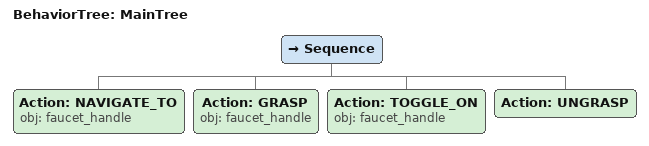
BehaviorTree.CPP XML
<root main_tree_to_execute="MainTree">
  <BehaviorTree ID="MainTree">
    <Sequence>
      <!-- Navigate to faucet_handle -->
      <Action ID="NAVIGATE_TO" obj="faucet_handle" />
      <!-- Grasp faucet_handle -->
      <Action ID="GRASP" obj="faucet_handle" />
      <!-- Turn on faucet_handle -->
      <Action ID="TOGGLE_ON" obj="faucet_handle" />
      <!-- Ungrasp -->
      <Action ID="UNGRASP" />
    </Sequence>
  </BehaviorTree>
</root>
